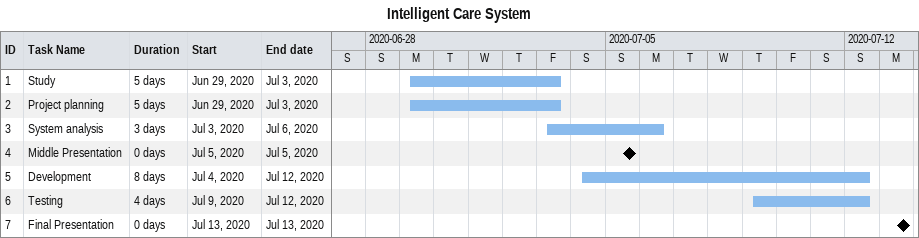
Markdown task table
Intelligent Care System

| ID | Task | Duration | Start | Finish |
|---|---|---|---|---|
| 1 | Study | 5d | 2020-06-29 | 2020-07-03 |
| 2 | Project planning | 5d | 2020-06-29 | 2020-07-03 |
| 3 | System analysis | 3d | 2020-07-03 | 2020-07-06 |
| 4 | Middle Presentation | 0d | 2020-07-05 | 2020-07-05 |
| 5 | Development | 8d | 2020-07-04 | 2020-07-12 |
| 6 | Testing | 4d | 2020-07-09 | 2020-07-12 |
| 7 | Final Presentation | 0d | 2020-07-13 | 2020-07-13 |
